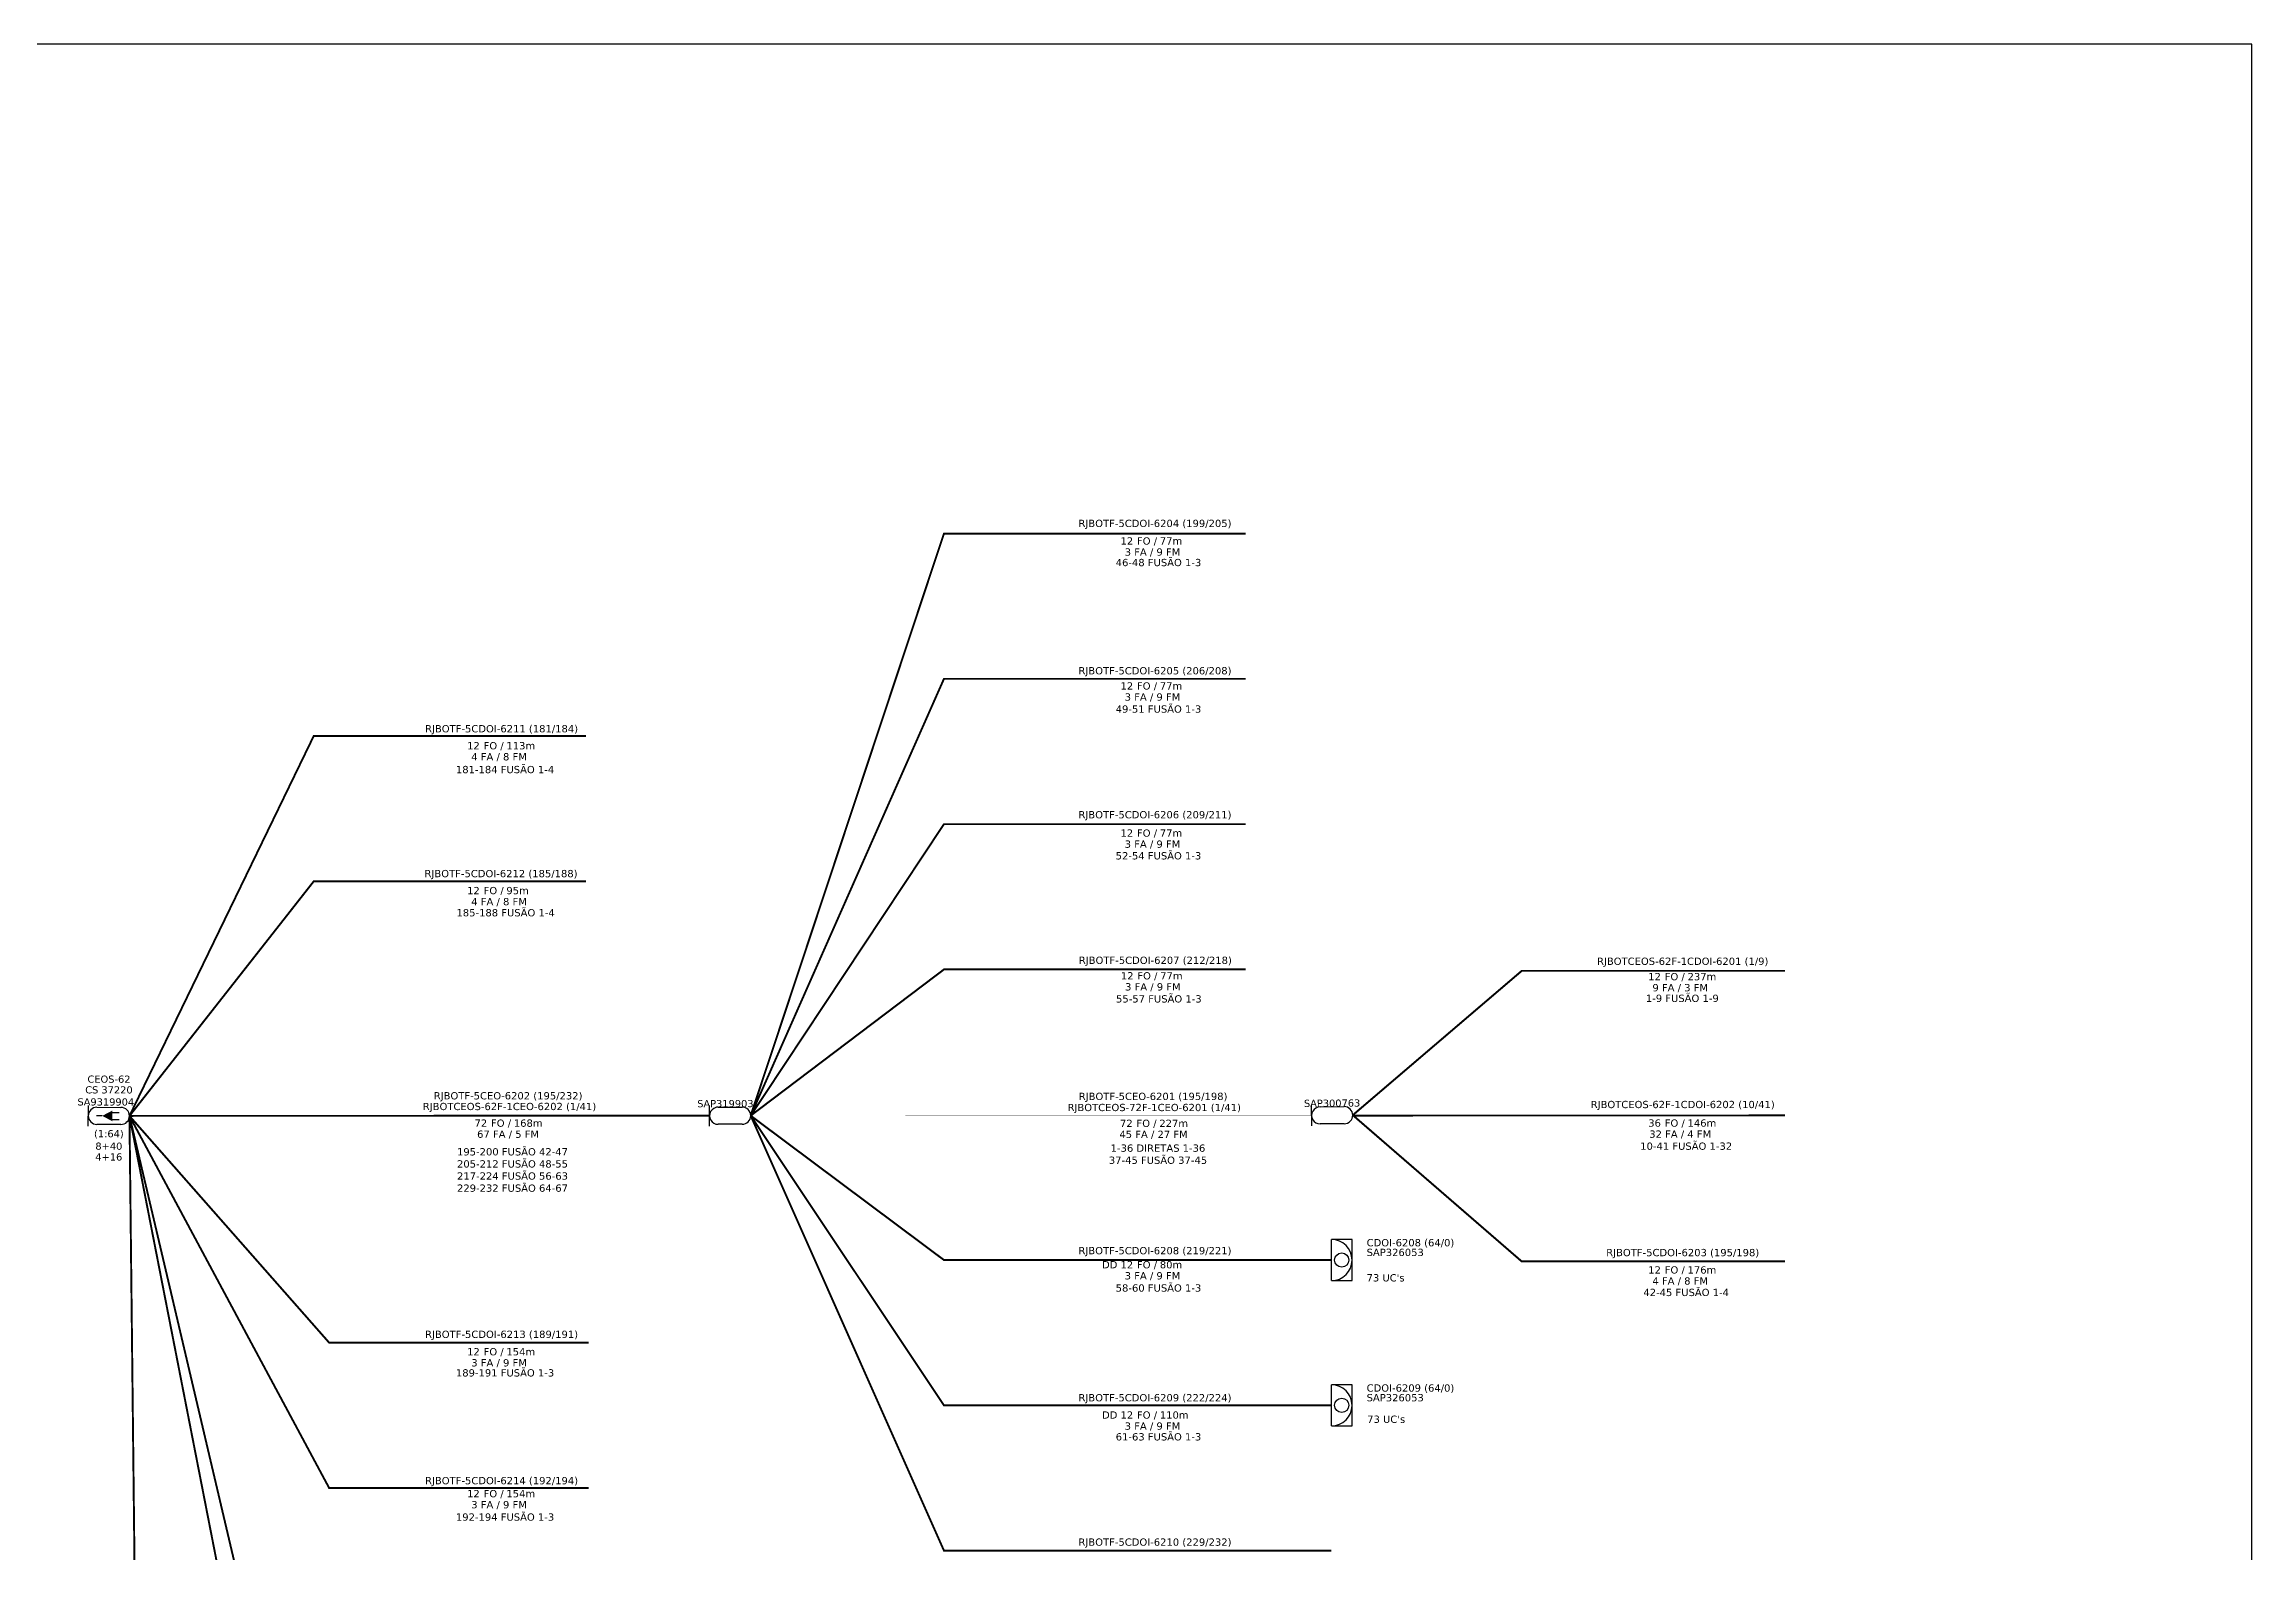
# Model space of a CAD drawing. Header units: metres. Extents: x -894 to 988, y 24 to 618.
# Drawn here: x -600 to -53, y 244 to 618 of the extents above; entities that cross this region are included whole.
import ezdxf
from ezdxf.enums import TextEntityAlignment as Align

# ---------------------------------------------------------------- set-up
doc = ezdxf.new("R2010")
doc.units = ezdxf.units.M
for name, color, linetype in [('20.5-CABO AÉREO', 1, 'Continuous'), ('CD a instalar', 1, 'Continuous'), ('CDO_INTERIOR', 1, 'Continuous'), ('CEO', 1, 'Continuous'), ('CEOS', 1, 'Continuous')]:
    doc.layers.add(name, color=color, linetype=linetype)
doc.layers.add('Texto_Cabos', color=1, linetype='Continuous', lineweight=20)
doc.styles.add('siredit', font='verdana.ttf')
doc.linetypes.add('FENCELINE1', pattern='A,6.35,-2.54,[133,ltypeshp.shx,S=2.54,R=0,X=-2.54,Y=0],-2.54,25.4', length=36.83)

msp = doc.modelspace()

# ---------------------------------------------------------------- linework, layer by layer
at = {"color": 7}
msp.add_lwpolyline([(-893.59, 23.62), (-52.59, 23.62), (-52.59, 617.62), (-893.59, 617.62)], close=True, dxfattribs=at)
at = {"layer": '20.5-CABO AÉREO', "color": 7, "linetype": 'FENCELINE1', "ltscale": 0.1, "const_width": 0.48}
for points in [[(-301.9, 496.37), (-376.61, 496.37), (-424.49, 352.14)], [(-301.9, 460.37), (-376.61, 460.37), (-424.49, 352.14)], [(-465.29, 446.19), (-532.75, 446.19), (-578.39, 352.07)], [(-301.9, 424.37), (-376.61, 424.37), (-424.49, 352.14)], [(-465.29, 410.19), (-532.75, 410.19), (-578.39, 352.07)], [(-301.9, 388.37), (-376.61, 388.37), (-424.49, 352.14)], [(-168.25, 388.02), (-233.47, 388.02), (-275.33, 352.27)], [(-464.61, 295.9), (-528.93, 295.9), (-578.39, 352.07)], [(-464.61, 259.9), (-528.93, 259.9), (-578.39, 352.07)], [(-440.19, 136.4), (-536.19, 136.4), (-578.39, 352.07), (-578.39, 352.07)], [(-578.39, 352.07), (-575.45, 90.19), (-517.71, 90.19)], [(-460.58, 172.55), (-536.18, 172.55), (-578.39, 352.07), (-578.39, 352.07)], [(-434.69, 352.12), (-578.36, 352.09)], [(-280.61, 244.37), (-376.61, 244.37), (-424.49, 352.14)], [(-168.25, 316.02), (-233.47, 316.02), (-275.33, 352.27)], [(-168.25, 352.19), (-275.33, 352.17)]]:
    msp.add_lwpolyline(points, dxfattribs=at)
at = {"layer": '20.5-CABO AÉREO', "color": 1, "ltscale": 0.1, "const_width": 0.48}
for points in [[(-280.61, 316.37), (-376.61, 316.37), (-424.49, 352.14)], [(-280.61, 280.37), (-376.61, 280.37), (-424.49, 352.14)]]:
    msp.add_lwpolyline(points, dxfattribs=at)
at = {"layer": 'CD a instalar', "color": 0, "linetype": 'Continuous', "const_width": 0.048}
msp.add_lwpolyline([(-285.53, 352.2), (-424.49, 352.14)], dxfattribs=at)
at = {"layer": 'CDO_INTERIOR', "color": 1}
for p, q in [((-275.5, 321.47), (-280.6, 321.47)), ((-275.51, 311.27), (-275.5, 321.47)), ((-280.61, 311.27), (-275.51, 311.27)), ((-275.5, 285.47), (-280.6, 285.47)), ((-275.51, 275.27), (-275.5, 285.47)), ((-280.61, 275.27), (-275.51, 275.27))]:
    msp.add_line(p, q, dxfattribs=at)
for points in [[(-280.61, 311.27), (-280.6, 321.47)], [(-280.61, 275.27), (-280.6, 285.47)]]:
    msp.add_lwpolyline(points, dxfattribs=at)
for centre in [(-278.06, 316.37), (-278.06, 280.37)]:
    msp.add_circle(centre, 1.76, dxfattribs=at)
for centre in [(-280.61, 316.37), (-280.61, 280.37)]:
    msp.add_arc(centre, 5.1, 269.9724, 89.9724, dxfattribs=at)
at = {"layer": 'CEO', "color": 5}
for p, q in [((-432.57, 354.24), (-426.62, 354.26)), ((-426.61, 350.01), (-432.56, 350))]:
    msp.add_line(p, q, dxfattribs=at)
at = {"layer": 'CEO', "color": 0}
for p, q in [((-283.42, 354.33), (-277.47, 354.38)), ((-277.44, 350.13), (-283.39, 350.09))]:
    msp.add_line(p, q, dxfattribs=at)
at = {"layer": 'CEO', "color": 5}
msp.add_lwpolyline([(-434.69, 349.56), (-434.7, 354.68)], dxfattribs=at)
at = {"layer": 'CEO', "color": 0}
msp.add_lwpolyline([(-285.51, 349.64), (-285.55, 354.75)], dxfattribs=at)
at = {"layer": 'CEO', "color": 5}
for centre, start, end in [((-432.57, 352.12), 90.1227, 270.1227), ((-426.61, 352.13), 270.1227, 90.1227)]:
    msp.add_arc(centre, 2.12, start, end, dxfattribs=at)
at = {"layer": 'CEO', "color": 0}
for centre, start, end in [((-283.41, 352.21), 90.4253, 270.4253), ((-277.45, 352.26), 270.4253, 90.4253)]:
    msp.add_arc(centre, 2.12, start, end, dxfattribs=at)
at = {"layer": 'CEOS', "color": 7}
for p, q in [((-586.46, 354.21), (-580.51, 354.2)), ((-580.52, 349.95), (-586.47, 349.97))]:
    msp.add_line(p, q, dxfattribs=at)
for points in [[(-588.59, 349.53), (-588.58, 354.65)], [(-585.13, 352.09), (-586.56, 352.09)], [(-582.79, 351.16), (-580.98, 351.15)], [(-582.78, 352.92), (-580.97, 352.92)]]:
    msp.add_lwpolyline(points, dxfattribs=at)
msp.add_lwpolyline([(-585.13, 352.09, 0, 2.62, 0), (-582.67, 352.08, 2.62, 2.62, 0)], format="xyseb", dxfattribs=at)
for centre, start, end in [((-586.47, 352.09), 89.8926, 269.8926), ((-580.51, 352.08), 269.8926, 89.8926)]:
    msp.add_arc(centre, 2.12, start, end, dxfattribs=at)

# ---------------------------------------------------------------- texts
at = {"layer": 'CDO_INTERIOR', "color": 1, "ltscale": 50, "style": 'siredit'}
for s, p in [('CDOI-6208 (64/0)', (-271.9, 320.67)), ('SAP326053', (-271.9, 318.27)), ("73 UC's", (-271.91, 311.97)), ('CDOI-6209 (64/0)', (-271.9, 284.67)), ('SAP326053', (-271.9, 282.27)), ("73 UC's", (-271.76, 276.93))]:
    msp.add_text(s, height=1.8, rotation=359.9724, dxfattribs=at).set_placement(p, align=Align.MIDDLE_LEFT)
at = {"layer": 'CEO', "color": 5, "ltscale": 50, "style": 'siredit'}
msp.add_text('SAP319903   ', height=1.7739, rotation=0.1227, dxfattribs=at).set_placement((-429.6, 355.13), align=Align.MIDDLE_CENTER)
at = {"layer": 'CEO', "color": 0, "ltscale": 50, "style": 'siredit'}
msp.add_text('SAP300763', height=1.774, rotation=0.4253, dxfattribs=at).set_placement((-280.45, 355.24), align=Align.MIDDLE_CENTER)
at = {"layer": 'CEOS', "color": 7, "ltscale": 50, "style": 'siredit'}
for s, height, p in [('CEOS-62', 1.774, (-583.47, 361.19)), ('SA9319904  ', 1.7739, (-583.48, 355.54)), ('CS 37220', 1.774, (-583.48, 358.53))]:
    msp.add_text(s, height=height, rotation=359.8926, dxfattribs=at).set_placement(p, align=Align.MIDDLE_CENTER)
for s, p in [('(1:64)', (-583.5, 348.56)), ('8+40', (-583.5, 345.47)), ('4+16', (-583.51, 342.8))]:
    msp.add_text(s, height=1.774, rotation=359.8926, dxfattribs=at).set_placement(p, align=Align.TOP_CENTER)
at = {"layer": 'Texto_Cabos', "color": 0, "ltscale": 50, "style": 'siredit'}
for s, p in [('12', (-329.73, 494.53)), ('12', (-329.73, 458.61)), ('12', (-491.61, 443.8)), ('12', (-329.73, 422.16)), ('12', (-491.61, 407.91)), ('12', (-329.64, 386.79)), ('12', (-198.99, 386.59)), ('72', (-489.77, 350.29)), ('72', (-329.86, 350.24)), ('36', (-198.99, 350.31)), ('12', (-198.99, 313.92)), ('12', (-491.61, 293.65)), ('12', (-491.61, 258.49))]:
    msp.add_text(s, height=1.8, dxfattribs=at).set_placement(p, align=Align.MIDDLE_RIGHT)
for s, p in [('3 FA / 9 FM', (-324.95, 491.79)), ('3 FA / 9 FM', (-324.95, 455.87)), ('4 FA / 8 FM', (-486.83, 441.06)), ('3 FA / 9 FM', (-324.95, 419.42)), ('4 FA / 8 FM', (-486.83, 405.17)), ('3 FA / 9 FM', (-324.86, 384.06)), ('9 FA / 3 FM', (-194.21, 383.85)), ('RJBOTF-5CEO-6202 (195/232)', (-484.59, 357.07)), ('RJBOTF-5CEO-6201 (195/198)', (-324.8, 356.92)), (' 67 FA / 5 FM', (-484.99, 347.55)), (' 45 FA / 27 FM', (-325.08, 347.51)), ('32 FA / 4 FM', (-194.21, 347.57)), ('4 FA / 8 FM', (-194.21, 311.19)), ('3 FA / 9 FM', (-486.83, 290.91)), ('3 FA / 9 FM', (-486.83, 255.75))]:
    msp.add_text(s, height=1.8, dxfattribs=at).set_placement(p, align=Align.MIDDLE_CENTER)
at = {"layer": 'Texto_Cabos', "color": 0, "style": 'siredit'}
for p in [(-323.81, 494.53), (-323.81, 458.61), (-485.68, 443.8), (-323.81, 422.16), (-485.68, 407.91), (-323.72, 386.79), (-193.07, 386.59), (-483.85, 350.29), (-323.93, 350.24), (-193.07, 350.31), (-193.07, 313.92), (-485.68, 293.65), (-485.68, 258.49)]:
    msp.add_text('FO /', height=1.8, dxfattribs=at).set_placement(p, align=Align.MIDDLE_RIGHT)
at = {"layer": 'Texto_Cabos', "color": 0, "ltscale": 50, "style": 'siredit'}
for s, p in [('77m', (-323.13, 494.53)), ('77m', (-323.13, 458.61)), ('113m', (-485.01, 443.8)), ('77m', (-323.13, 422.16)), ('95m', (-485.01, 407.91)), ('77m', (-323.04, 386.79)), ('237m', (-192.39, 386.59)), ('168m', (-483.17, 350.29)), ('227m', (-323.26, 350.24)), ('146m', (-192.39, 350.31)), ('176m', (-192.39, 313.92)), ('154m', (-485.01, 293.65)), ('154m', (-485.01, 258.49))]:
    msp.add_text(s, height=1.8, dxfattribs=at).set_placement(p, align=Align.MIDDLE_LEFT)
at = {"layer": 'Texto_Cabos', "color": 1, "ltscale": 50, "style": 'siredit'}
for p in [(-329.73, 315.21), (-329.73, 277.97)]:
    msp.add_text('DD 12', height=1.8, dxfattribs=at).set_placement(p, align=Align.MIDDLE_RIGHT)
for p in [(-324.95, 312.47), (-324.95, 275.23)]:
    msp.add_text('3 FA / 9 FM', height=1.8, dxfattribs=at).set_placement(p, align=Align.MIDDLE_CENTER)
at = {"layer": 'Texto_Cabos', "color": 1, "style": 'siredit'}
for p in [(-323.81, 315.21), (-323.81, 277.97)]:
    msp.add_text('FO /', height=1.8, dxfattribs=at).set_placement(p, align=Align.MIDDLE_RIGHT)
at = {"layer": 'Texto_Cabos', "color": 1, "ltscale": 50, "style": 'siredit'}
for s, p in [('80m', (-323.13, 315.21)), ('110m', (-323.13, 277.97))]:
    msp.add_text(s, height=1.8, dxfattribs=at).set_placement(p, align=Align.MIDDLE_LEFT)
at = {"layer": 'Texto_Cabos', "color": 0, "char_height": 1.8, "attachment_point": 5, "style": 'siredit'}
for s, insert in [('RJBOTF-5CDOI-6204 (199/205)', (-324.33, 498.64)), ('46-48 FUSÃO 1-3', (-323.46, 489.17)), ('RJBOTF-5CDOI-6205 (206/208)', (-324.33, 462.13)), ('49-51 FUSÃO 1-3', (-323.46, 452.87)), ('RJBOTF-5CDOI-6211 (181/184)', (-486.21, 447.76)), ('181-184 FUSÃO 1-4', (-485.34, 437.88)), ('RJBOTF-5CDOI-6206 (209/211)', (-324.33, 426.46)), ('52-54 FUSÃO 1-3', (-323.46, 416.51)), ('RJBOTF-5CDOI-6212 (185/188)', (-486.34, 411.87)), ('185-188 FUSÃO 1-4', (-485.21, 402.4)), ('RJBOTF-5CDOI-6207 (212/218)', (-324.24, 390.39)), ('RJBOTCEOS-62F-1CDOI-6201 (1/9)', (-193.59, 390.15)), ('55-57 FUSÃO 1-3', (-323.37, 381.06)), ('1-9 FUSÃO 1-9', (-193.69, 381.2)), ('RJBOTCEOS-62F-1CDOI-6202 (10/41)', (-193.59, 354.66)), ('RJBOTCEOS-62F-1CEO-6202 (1/41)', (-484.24, 354.17)), ('RJBOTCEOS-72F-1CEO-6201 (1/41)', (-324.51, 353.92)), ('1-36 DIRETAS 1-36\\P37-45 FUSÃO 37-45', (-323.59, 342.58)), ('10-41 FUSÃO 1-32', (-192.73, 344.57)), ('195-200 FUSÃO 42-47\\P205-212 FUSÃO 48-55\\P217-224 FUSÃO 56-63\\P229-232 FUSÃO 64-67', (-483.5, 338.67)), ('RJBOTF-5CDOI-6203 (195/198)', (-193.59, 317.97)), ('42-45 FUSÃO 1-4', (-192.73, 308.33)), ('RJBOTF-5CDOI-6213 (189/191)', (-486.21, 297.72)), ('189-191 FUSÃO 1-3', (-485.34, 288.4)), ('RJBOTF-5CDOI-6214 (192/194)', (-486.21, 261.47)), ('192-194 FUSÃO 1-3', (-485.34, 252.67)), ('RJBOTF-5CDOI-6210 (229/232)', (-324.33, 246.24))]:
    msp.add_mtext(s, dxfattribs=dict(at, insert=insert))
at = {"layer": 'Texto_Cabos', "color": 1, "char_height": 1.8, "attachment_point": 5, "style": 'siredit'}
for s, insert, width in [('RJBOTF-5CDOI-6208 (219/221)', (-324.33, 318.45), 45.4597), ('RJBOTF-5CDOI-6209 (222/224)', (-324.33, 282.01), 60.2099)]:
    msp.add_mtext(s, dxfattribs=dict(at, insert=insert, width=width))
for s, insert in [('58-60 FUSÃO 1-3', (-323.46, 309.43)), ('61-63 FUSÃO 1-3', (-323.46, 272.55))]:
    msp.add_mtext(s, dxfattribs=dict(at, insert=insert))

doc.saveas('drawing.dxf')
